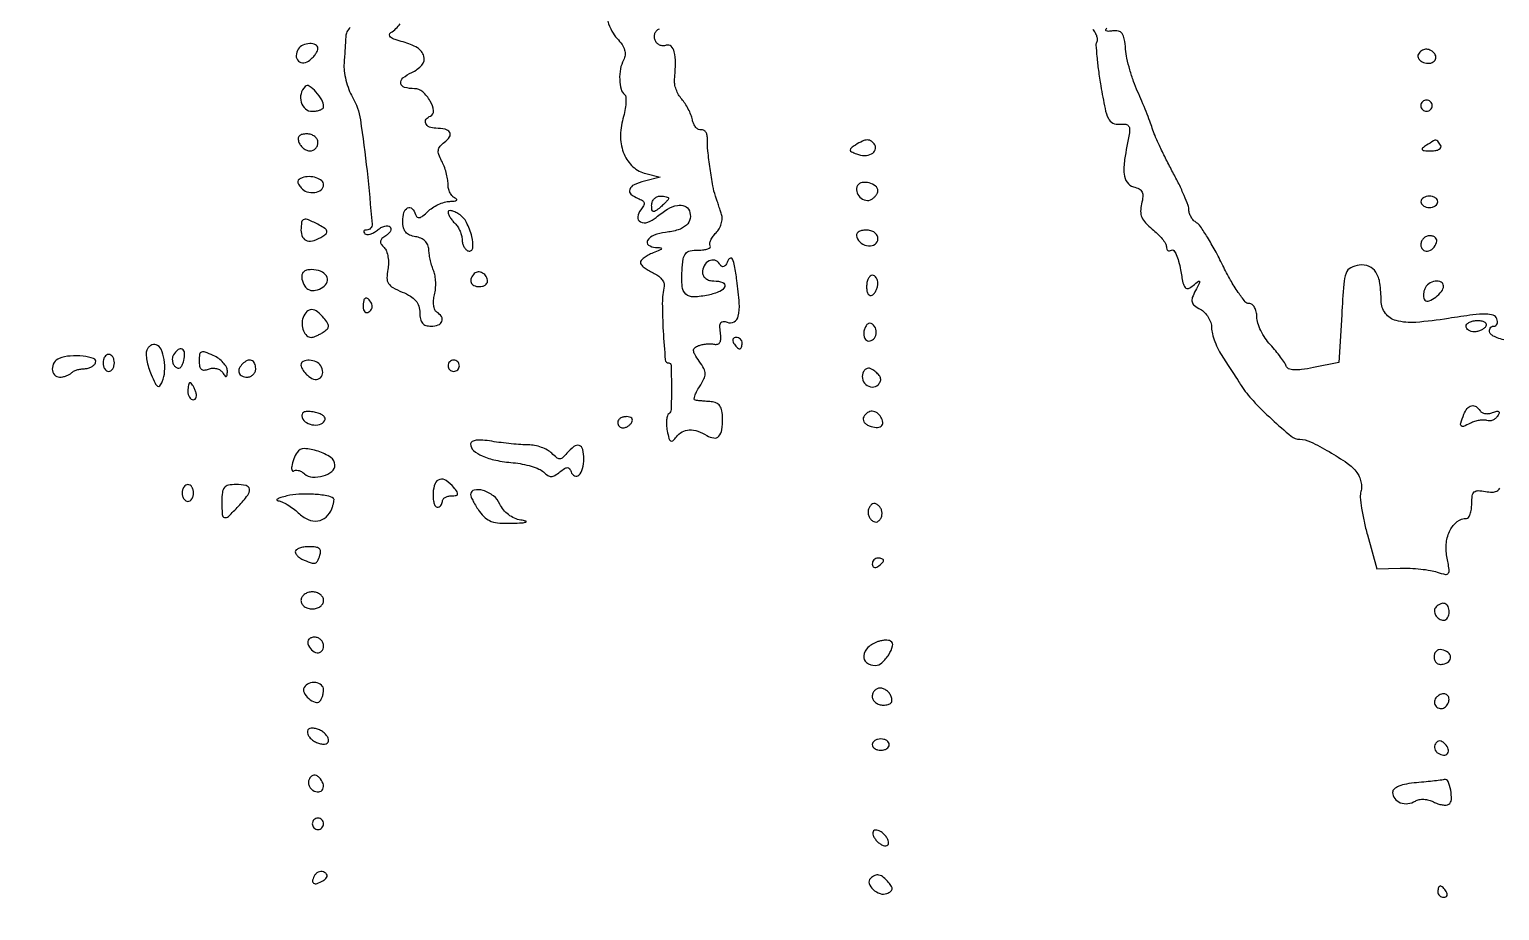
# Model space of a CAD drawing. Extents: x 0 to 4160, y 0 to 3120.
# Drawn here: x 3334 to 3593.9, y 1671.6 to 1827.5 of the extents above; entities that cross this region are included whole.
import ezdxf

# ---------------------------------------------------------------- set-up
doc = ezdxf.new("R2010")
doc.units = 0

msp = doc.modelspace()

# ---------------------------------------------------------------- linework, layer by layer
for points in [[(4159.499279, 606.274193, 0.000001), (4159.667734, 974.478125, 0.000057), (4159.806661, 1380.08378, 0.000034), (4159.883999, 1862.25), (4160, 3120), (3296.563358, 3120), (2433.126717, 3120)], [(757.647081, 3119.740147, 0.000002), (520.492565, 3119.487217, 0.4139)], [(1964.75, 0.149832, 0.000016), (2717.930904, 0.232101, 0.000028), (3351.473438, 0.357111)], [(3390.68981, 1827.847689, 0.057061), (3390.126878, 1827.030632, 0.111321), (3389.918758, 1826.271439, -0.003269), (3389.872353, 1825.386107, -0.001208), (3389.795787, 1824.13911, -0.001197), (3389.705667, 1822.77841, -0.001442), (3389.614217, 1821.5, 0.050835), (3389.651498, 1820.134024, 0.028502), (3389.958737, 1818.5, 0.028163), (3390.462093, 1816.867908, 0.040654), (3391.100621, 1815.5, -0.091375), (3392.49648, 1811.49998, -0.01179), (3393.676256, 1802.47099, -0.006163), (3394.565817, 1793.038004, -0.43835), (3393.609332, 1792, 0.07445), (3393.295374, 1791.952991, 0.212226), (3393.132309, 1791.811265, 0.226394), (3393.134023, 1791.603114, 0.083162), (3393.309167, 1791.357499, 0.195652), (3393.668806, 1791.205881, 0.074593), (3394.217756, 1791.281202, 0.059173), (3394.860093, 1791.555415, 0.042786), (3395.5, 1792, -0.0465), (3396.143921, 1792.440333, -0.062749), (3396.798216, 1792.702826, -0.078582), (3397.36364, 1792.759186, -0.184012), (3397.745206, 1792.588128, -0.187593), (3397.893533, 1792.251035, -0.123076), (3397.80771, 1791.830415, -0.088193), (3397.487969, 1791.384549, -0.054846), (3396.979399, 1790.987268, 0.047331), (3396.313475, 1790.482955, 0.176088), (3396.074658, 1790.023599, 0.18073), (3396.18947, 1789.526002, 0.050301), (3396.704193, 1788.895807, -0.107174), (3397.121245, 1788.247809, -0.04823), (3397.384555, 1787.2657, -0.04472), (3397.471036, 1786.132702, -0.046082), (3397.352804, 1785.014021, 0.046536), (3397.197126, 1783.52813, 0.146652), (3397.470942, 1782.575342, 0.123573), (3398.259675, 1781.834903, 0.028815), (3399.906971, 1781.038534, -0.037784), (3401.347682, 1780.309906, -0.081525), (3402.29027, 1779.505524, -0.098675), (3402.817889, 1778.550968, -0.07721), (3403, 1777.37868, 0.049918), (3403.110766, 1776.27198, 0.125559), (3403.460201, 1775.547335, 0.144338), (3404.077293, 1775.138638, 0.074707), (3405, 1775, 0.086423), (3406.264798, 1775.220261, 0.214981), (3406.925157, 1775.858482, 0.248172), (3406.834558, 1776.69734, 0.106177), (3405.99633, 1777.502268, -0.163786), (3405.654818, 1777.913925, -0.060135), (3405.467121, 1778.656073, -0.051491), (3405.444271, 1779.580923, -0.041953), (3405.604176, 1780.559049, 0.03945), (3405.783137, 1781.620402, 0.030409), (3405.8153, 1782.794532, 0.031187), (3405.708936, 1783.901799, 0.06184), (3405.46417, 1784.747764, -0.028593), (3405.16834, 1785.563267, -0.016517), (3404.902174, 1786.572781, -0.016471), (3404.70135, 1787.606847, -0.026448), (3404.606323, 1788.5, 0.085709), (3404.409455, 1789.363683, 0.099868), (3403.938899, 1790.060148, 0.093445), (3403.206508, 1790.551782, 0.066035), (3402.25, 1790.819551, -0.063704), (3401.205346, 1791.106774, -0.122993), (3400.514308, 1791.621614, -0.117225), (3400.126366, 1792.419929, -0.054795), (3400, 1793.569551, -0.067043), (3400.208392, 1795.116725, -0.206931), (3400.85427, 1795.922201, -0.335399), (3401.620546, 1795.798229, -0.110808), (3402.247024, 1794.758929, 0.133932), (3402.54669, 1794.309455, 0.240613), (3402.966494, 1794.204834, 0.114752), (3403.556719, 1794.494701, 0.0251), (3404.401786, 1795.258929, -0.051216), (3405.228086, 1795.931312, -0.036517), (3406.271373, 1796.511751, -0.037047), (3407.360391, 1796.922469, -0.062674), (3408.321429, 1797.078947, 0.021517), (3409.091245, 1797.140084, 0.110097), (3409.492857, 1797.282867, 0.455584), (3409.521394, 1797.465592, 0.12241), (3409.25, 1797.662281, -0.117054), (3408.771598, 1798.001349, -0.063938), (3408.367188, 1798.600836, -0.058295), (3408.093053, 1799.353442, -0.058279), (3408, 1800.149075, 0.04403), (3407.919646, 1801.059802, 0.023239), (3407.669058, 1802.167522, 0.022939), (3407.304913, 1803.285743, 0.032689), (3406.873388, 1804.236576, -0.036465), (3406.372554, 1805.362622, -0.12365), (3406.29325, 1806.156619, -0.143496), (3406.600878, 1806.824656, -0.055765), (3407.357845, 1807.519712, 0.084611), (3408.271577, 1808.460886, 0.296483), (3408.291983, 1809.26627, 0.207117), (3407.484611, 1809.83202, 0.050733), (3405.833333, 1810, -0.098396), (3404.702327, 1810.22475, -0.193186), (3404.056669, 1810.855846, -0.265967), (3404.134491, 1811.595959, -0.146902), (3404.87838, 1812.166667, 0.347465), (3405.437422, 1813.100841, 0.098696), (3404.856341, 1814.817906, 0.079301), (3403.535096, 1816.447292, 0.184859), (3402.091241, 1817, -0.063203), (3400.312535, 1817.225742, -0.295519), (3399.646508, 1817.949857, -0.276094), (3400.01609, 1818.903259, -0.058741), (3401.602562, 1819.864776, 0.106038), (3403.387793, 1821.190669, 0.254927), (3403.738145, 1822.746618, 0.193878), (3402.589748, 1824.224025, 0.06848), (3400.063338, 1825.263393, -0.019348), (3398.623483, 1825.696581, -0.080182), (3397.825221, 1826.123344, -0.254234), (3397.641324, 1826.533049, -0.239742), (3397.880514, 1826.926154, 0.104225), (3399.529681, 1828.497612, 0.067361)], [(3436.229106, 1828.927483, 0.038051), (3436.977932, 1827.175947, 0.06759), (3437.88185, 1825.896444, -0.035844), (3438.762809, 1824.803392, -0.078781), (3439.228003, 1823.839065, -0.101623), (3439.308533, 1822.943533, -0.094916), (3439.034622, 1822.064692, 0.077941), (3438.488189, 1820.499213, 0.052952), (3438.347526, 1818.613522, 0.054953), (3438.589937, 1816.907468, 0.170796), (3439.226189, 1815.955699, -0.224067), (3439.450499, 1815.531843, -0.029044), (3439.437685, 1814.479797, -0.029303), (3439.266519, 1813.15865, -0.020496), (3438.926421, 1811.695688, 0.071735), (3438.506223, 1808.383151, 0.095282), (3439.12908, 1805.417838, 0.109904), (3440.701772, 1803.195974, 0.125344), (3443, 1801.980382), (3445.5, 1801.376185), (3442.75, 1800.66904, 0.04362), (3440.880822, 1800.01021, 0.200199), (3440.113855, 1799.186208, 0.317176), (3440.33758, 1798.344829, 0.082743), (3441.612624, 1797.595156, -0.048555), (3442.362797, 1797.220264, -0.20017), (3442.649619, 1796.8144, -0.188037), (3442.572094, 1796.307098, -0.042362), (3442.064066, 1795.577195, 0.144916), (3441.528052, 1794.326513, 0.319799), (3442.002637, 1793.461848, 0.199016), (3443.314044, 1793.38717, 0.093421), (3444.813013, 1794.250039, -0.040375), (3446.797015, 1795.690263, -0.087909), (3448.543648, 1796.371411, -0.146944), (3449.85783, 1796.24575, -0.207206), (3450.670637, 1795.415924, -0.137789), (3450.800364, 1794.018292, -0.164924), (3450.160233, 1792.869053, -0.111795), (3448.693792, 1792.042958, -0.046068), (3446.445404, 1791.591197, 0.06533), (3444.461377, 1791.112625, 0.154533), (3443.28632, 1790.17438, 0.405368), (3443.435324, 1789.355083, 0.147578), (3444.666667, 1788.936614, -0.014559), (3445.617534, 1788.875984, -0.5094), (3445.715132, 1788.711576, -0.191772), (3445.487019, 1788.483508, -0.006042), (3444.25, 1787.968838, 0.028418), (3443.388515, 1787.564311, 0.037786), (3442.660937, 1787.096553, 0.041695), (3442.14546, 1786.635018, 0.191597), (3442, 1786.269353, 0.185906), (3442.14357, 1785.896562, 0.038956), (3442.660937, 1785.407096, 0.035932), (3443.38852, 1784.900751, 0.027296), (3444.25, 1784.450529, -0.050868), (3445.089264, 1783.960316, -0.061531), (3445.754217, 1783.33686, -0.072823), (3446.155455, 1782.681391, -0.155683), (3446.211163, 1782.09689, 0.05417), (3445.888592, 1779.054447, 0.014144), (3446.040552, 1774.136826, 0.006281), (3446.405246, 1769.06199, 0.389732), (3447.016729, 1768.5, -0.406973), (3447.437608, 1768.089424, -0.005568), (3447.4913, 1764.155191, -0.006337), (3447.451548, 1760.244288, -0.253847), (3447.039262, 1759.524265, 0.188045), (3446.773991, 1759.172021, 0.045082), (3446.637849, 1758.438947, 0.040133), (3446.625491, 1757.509571, 0.030499), (3446.755491, 1756.498736, 0.014635), (3447.060935, 1755.120869, 0.188174), (3447.361695, 1754.699064, 0.350161), (3447.745387, 1754.735337, 0.038822), (3448.371381, 1755.441488, -0.109983), (3449.383891, 1756.301286, -0.111406), (3450.66081, 1756.645123, -0.093409), (3452.144801, 1756.428207, -0.056805), (3453.75, 1755.662863, 0.108502), (3454.971061, 1755.227851, 0.242037), (3455.872202, 1755.55563, 0.150745), (3456.415737, 1756.687298, 0.041361), (3456.547394, 1758.683799, 0.038335), (3456.42072, 1760.035246, 0.109193), (3456.0655, 1760.905307, 0.141192), (3455.441657, 1761.415096, 0.08341), (3454.5, 1761.643701, -0.002254), (3453.677604, 1761.706518, -0.002292), (3452.860416, 1761.776415, -0.002226), (3452.150481, 1761.843606, -0.009459), (3451.726947, 1761.893701, -0.375006), (3451.542975, 1762.104904, -0.073916), (3451.623703, 1762.644458, -0.046687), (3451.93786, 1763.410062, -0.024341), (3452.461043, 1764.3002, 0.028375), (3453.250329, 1765.668213, 0.119365), (3453.464002, 1766.585074, 0.121393), (3453.232755, 1767.489776, 0.029799), (3452.422078, 1768.807786, -0.01704), (3451.619002, 1770.041776, -0.124237), (3451.41491, 1770.711863, -0.239634), (3451.622138, 1771.173478, -0.078167), (3452.288779, 1771.557321, -0.042487), (3452.931749, 1771.743243, -0.027649), (3453.697596, 1771.852166, -0.027782), (3454.462426, 1771.875457, -0.046514), (3455.100797, 1771.799734, 0.129779), (3455.693246, 1771.827651, 0.201495), (3456.078145, 1772.15374, 0.118387), (3456.2386, 1772.825141, 0.034718), (3456.163386, 1773.890226, -0.027526), (3456.065677, 1775.038726, -0.151599), (3456.230067, 1775.630235, -0.263485), (3456.636118, 1775.843469, -0.083872), (3457.330627, 1775.703368, 0.217297), (3458.56536, 1775.779442, 0.215713), (3459.32249, 1776.762266, 0.076617), (3459.502644, 1779.05084, 0.015695), (3459.073203, 1783.096019, 0.008328), (3458.673733, 1785.672722, 0.059779), (3458.314572, 1786.876832, 0.392059), (3457.933906, 1787.044195, 0.209245), (3457.524513, 1786.666154, -0.031271), (3457.108508, 1785.857582, -0.16445), (3456.734134, 1785.537668, -0.274511), (3456.3639, 1785.595399, -0.081861), (3455.97264, 1786.04427, 0.189803), (3455.153113, 1786.657095, 0.192725), (3454.142281, 1786.541515, 0.150241), (3453.306102, 1785.69273, 0.120495), (3453, 1784.440983, 0.137622), (3453.154167, 1783.891481, 0.100183), (3453.5875, 1783.423289, 0.086062), (3454.235643, 1783.108083, 0.070352), (3455, 1783, -0.081058), (3456.584786, 1782.741382, -0.428718), (3456.917891, 1782.028724, -0.202812), (3456.061709, 1781.151025, -0.045383), (3454.024399, 1780.505359, -0.043097), (3451.445761, 1780.168067, -0.199016), (3450.060691, 1780.672046, -0.188181), (3449.392061, 1782.032127, -0.038093), (3449.368067, 1784.773015, -0.020204), (3449.596602, 1786.88483, -0.128678), (3450.01702, 1787.867816, -0.182869), (3450.788956, 1788.339985, -0.050059), (3452.235101, 1788.466381, 0.028625), (3453.204618, 1788.509438, 0.060241), (3453.938621, 1788.675079, 0.115606), (3454.32954, 1788.927014, 0.343001), (3454.361528, 1789.224052, -0.183388), (3454.281977, 1789.63585, -0.062055), (3454.463014, 1790.229773, -0.051813), (3454.847504, 1790.896107, -0.039648), (3455.393753, 1791.53661, 0.067352), (3455.934355, 1792.246415, 0.05664), (3456.305574, 1793.116567, 0.058858), (3456.460884, 1794.00798, 0.091768), (3456.361576, 1794.778939, 0.001592), (3456.111887, 1795.547007, 0.001028), (3455.818038, 1796.435063, 0.001033), (3455.52718, 1797.302085, 0.00195), (3455.28841, 1798, -0.039142), (3454.81616, 1799.809475, -0.009379), (3454.326365, 1802.877869, -0.009949), (3453.948923, 1806.017726, -0.027932), (3453.851822, 1808.22875, 0.064711), (3453.775931, 1808.872877, 0.097533), (3453.535411, 1809.382485, 0.126009), (3453.172689, 1809.67862, 0.159907), (3452.745641, 1809.72875, -0.172508), (3452.284093, 1809.794441, -0.093333), (3451.828586, 1810.154695, -0.073865), (3451.447479, 1810.751837, -0.054335), (3451.206153, 1811.5, 0.043149), (3450.941874, 1812.386575, 0.024895), (3450.481703, 1813.401374, 0.024733), (3449.914145, 1814.381319, 0.037637), (3449.319377, 1815.16425, -0.053022), (3448.769355, 1815.936396, -0.040521), (3448.334819, 1816.878879, -0.041555), (3448.07091, 1817.840122, -0.072473), (3448.037769, 1818.66425, 0.020912), (3448.220121, 1821.569533, 0.064728), (3448.007883, 1823.519593, 0.145762), (3447.4356, 1824.50269, 0.287703), (3446.582759, 1824.670131, -0.103175), (3445.998684, 1824.575403, -0.098826), (3445.415599, 1824.719236, -0.096918), (3444.923604, 1825.079537, -0.09505), (3444.599618, 1825.600996, -0.089204), (3444.484815, 1826.202893, -0.095079), (3444.591582, 1826.792795, -0.099878), (3444.901704, 1827.279048, -0.109828), (3445.36693, 1827.58731, 0.180813)], [(3521.975076, 1827.530032, -0.043455), (3522.398073, 1826.919457, -0.051604), (3522.681316, 1826.278141, -0.059592), (3522.794463, 1825.701435, -0.154441), (3522.698257, 1825.293805, 0.151255), (3522.556122, 1824.707907, 0.00726), (3522.712326, 1822.67693, 0.01132), (3522.991198, 1820.239568, 0.007865), (3523.41166, 1817.5, 0.007716), (3524.15761, 1813.479499, 0.063205), (3524.752411, 1811.714964, 0.167149), (3525.535783, 1810.927199, 0.141304), (3526.698091, 1810.720244, -0.046575), (3527.661192, 1810.731279, -0.157123), (3528.235532, 1810.492959, -0.192284), (3528.494979, 1810.001638, -0.074881), (3528.460912, 1809.220244, 0.010072), (3527.629283, 1804.458665, 0.057597), (3527.532742, 1801.899096, 0.135251), (3528.05478, 1800.452084, 0.176786), (3529.202248, 1799.657362, -0.060672), (3530.186429, 1799.267716, -0.15965), (3530.700629, 1798.722356, -0.134173), (3530.842171, 1797.910537, -0.03796), (3530.623083, 1796.634379, 0.058611), (3530.453422, 1795.324593, 0.102941), (3530.662551, 1794.25696, 0.089915), (3531.308564, 1793.266488, 0.036765), (3532.499302, 1792.179209, -0.02647), (3533.456519, 1791.340606, -0.031176), (3534.26542, 1790.447733, -0.03267), (3534.839431, 1789.623726, -0.136623), (3535, 1789.047063, 0.084817), (3535.068781, 1788.644515, 0.163618), (3535.267719, 1788.389673, 0.180649), (3535.564159, 1788.321459, 0.10597), (3535.911384, 1788.445232, -0.378462), (3536.309515, 1788.376878, -0.062035), (3536.75593, 1787.65404, -0.042599), (3537.179163, 1786.473343, -0.022923), (3537.506616, 1784.96084, 0.010668), (3537.944417, 1782.668411, 0.119423), (3538.343543, 1781.83741, 0.326973), (3538.893968, 1781.694936, 0.077864), (3539.758952, 1782.206591, -0.007263), (3540.694113, 1782.955193, -0.491206), (3540.865628, 1782.910913, -0.223419), (3540.856249, 1782.640348, -0.003818), (3540.151007, 1781.291987, 0.032525), (3539.592284, 1780.055879, 0.153375), (3539.549921, 1779.287988, 0.16808), (3539.954272, 1778.673923, 0.041032), (3540.987287, 1778.006804, -0.07572), (3541.757401, 1777.430365, -0.05694), (3542.409864, 1776.595449, -0.057316), (3542.85305, 1775.641911, -0.07989), (3543.003738, 1774.714816, 0.06438), (3543.142545, 1773.655323, 0.026245), (3543.588544, 1772.269352, 0.025439), (3544.230437, 1770.811172, 0.029573), (3544.989319, 1769.5, -0.000881), (3545.840678, 1768.206311, -0.000689), (3546.760418, 1766.799114, -0.000696), (3547.612904, 1765.486891, -0.001705), (3548.235581, 1764.51826, 0.046448), (3550.323263, 1761.832458, 0.018508), (3553.641922, 1758.548078, 0.01251), (3557.074605, 1755.548443, 0.175045), (3558.59318, 1755, -0.113107), (3560.482219, 1754.567136, -0.018892), (3563.789938, 1752.810088, -0.020664), (3566.980972, 1750.776454, -0.078929), (3568.675327, 1749.145786, -0.061612), (3569.112789, 1748.388692, -0.047276), (3569.401189, 1747.477075, -0.048371), (3569.507727, 1746.556749, -0.077839), (3569.400285, 1745.77617, 0.094809), (3569.295219, 1744.760675, 0.015823), (3569.526328, 1742.804536, 0.016851), (3569.953924, 1740.493364, 0.014228), (3570.557402, 1738.080668), (3572.232968, 1732.108997), (3576.366484, 1732.214001, -0.018214), (3578.124275, 1732.194617, -0.015156), (3579.987854, 1732.049413, -0.015425), (3581.687213, 1731.811815, -0.039528), (3582.890041, 1731.506249, 0.026316), (3584.343805, 1731.095803, 0.318213), (3584.851068, 1731.306461, 0.179263), (3584.993932, 1731.989234, 0.009239), (3584.61317, 1734.248447, -0.073882), (3584.519175, 1736.724029, -0.091209), (3585.181617, 1738.932154, -0.111314), (3586.446421, 1740.448841, -0.164971), (3588.071429, 1741, 0.245309), (3588.427777, 1741.186026, 0.066986), (3588.727232, 1741.76862, 0.051592), (3588.93233, 1742.614324, 0.033721), (3589, 1743.616577, -0.032243), (3589.090753, 1745.022461, -0.18079), (3589.437285, 1745.677431, -0.193538), (3590.11254, 1745.919406, -0.037674), (3591.423458, 1745.769881, 0.044953), (3592.60291, 1745.652687, 0.119985), (3593.420359, 1745.843772, 0.140733), (3593.980224, 1746.363347, 0.071948)], [(3594.700383, 1772.592902, -0.038595), (3593.500076, 1772.947943, -0.042732), (3592.590145, 1773.387666, -0.180285), (3592.21613, 1773.851609, -0.08605), (3592.149829, 1774.290079, -0.127176), (3592.25479, 1774.66266, -0.142442), (3592.514771, 1774.909871, -0.11988), (3592.885282, 1775, 0.144573), (3593.244407, 1775.106056, 0.152637), (3593.479161, 1775.388443, 0.119058), (3593.54547, 1775.816706, 0.070873), (3593.429794, 1776.322359, 0.224994), (3592.785111, 1776.937276, 0.078706), (3591.487906, 1777.149368, 0.034843), (3589.207854, 1777.001687, 0.005866), (3584.879475, 1776.364909, -0.020054), (3579.096954, 1775.68116, -0.083844), (3575.618814, 1775.993995, -0.17039), (3573.728248, 1777.272294, -0.159309), (3572.986345, 1779.490547, 0.033261), (3572.758812, 1782.589455, 0.102808), (3572.053172, 1784.554935, 0.161817), (3570.843116, 1785.574902, 0.124381), (3569.119297, 1785.80381, 0.09265), (3567.594663, 1785.331775, 0.188245), (3566.785963, 1784.397814, 0.065898), (3566.373462, 1782.461551, 0.004837), (3566, 1777.027786), (3565.5, 1768.555572), (3561.033864, 1767.676194, -0.014766), (3558.925159, 1767.325321, -0.048395), (3557.515037, 1767.270809, -0.085851), (3556.623573, 1767.478936, -0.21534), (3556.180543, 1767.958371, 0.065676), (3555.884841, 1768.565994, 0.013707), (3555.203069, 1769.538375, 0.014163), (3554.342588, 1770.630708, 0.012966), (3553.396679, 1771.705986, -0.039863), (3552.479446, 1772.869164, -0.034098), (3551.704024, 1774.223871, -0.035533), (3551.169588, 1775.559354, -0.077562), (3551, 1776.646023, 0.054292), (3550.900611, 1777.558638, 0.077104), (3550.605274, 1778.318148, 0.098119), (3550.16373, 1778.821202, 0.165181), (3549.637277, 1779, -0.226537), (3548.939611, 1779.333193, -0.018878), (3547.70642, 1780.982812, -0.022242), (3546.339865, 1783.163916, -0.015225), (3544.977758, 1785.75, 0.010489), (3543.617265, 1788.393438, 0.013633), (3542.255629, 1790.752096, 0.011289), (3541.031527, 1792.647659, 0.109668), (3540.340481, 1793.29969, -0.069449), (3539.827708, 1793.711448, -0.053503), (3539.393766, 1794.283879, -0.054468), (3539.098965, 1794.921768, -0.081199), (3539, 1795.527151, 0.089619), (3538.848529, 1796.365449, 0.011255), (3538.161555, 1798.085261, 0.01294), (3537.238662, 1800.106011, 0.010407), (3536.14572, 1802.230657, -0.00747), (3534.99607, 1804.433638, -0.007268), (3533.901884, 1806.690081, -0.007198), (3532.997883, 1808.700466, -0.026702), (3532.515268, 1810.003196, 0.014365), (3532.092818, 1811.236037, 0.00537), (3531.432106, 1812.941564, 0.005315), (3530.672039, 1814.785573, 0.006417), (3529.917853, 1816.5, -0.022283), (3529.198469, 1818.287067, -0.015681), (3528.543973, 1820.353125, -0.015863), (3528.041648, 1822.373398, -0.031749), (3527.798305, 1824, 0.021869), (3527.561594, 1825.828277, 0.112758), (3527.169446, 1826.763463, 0.189928), (3526.523626, 1827.180874, 0.086019), (3525.5, 1827.208302, -0.027199), (3524.777779, 1827.142803, -0.125581), (3524.370947, 1827.231131, -0.390052), (3524.294357, 1827.432562, -0.130911), (3524.5, 1827.708302, 0.20237)]]:
    msp.add_lwpolyline(points, format="xyb")
for points in [[(3381.5, 1824, 0.133358), (3381.153362, 1822.831675, 0.215554), (3381.551537, 1821.893409, 0.223994), (3382.50158, 1821.59522, 0.139938), (3383.589028, 1822.073886, 0.033484), (3384.128976, 1822.58674, 0.035275), (3384.585527, 1823.158689, 0.037707), (3384.9039, 1823.70486, 0.113581), (3385, 1824.122445, 0.291763), (3384.592757, 1824.760936, 0.118104), (3383.535583, 1824.975399, 0.094142), (3382.304109, 1824.696523, 0.152872)], [(3579.564761, 1823.104785, 0.157124), (3579.469774, 1822.719764, 0.122649), (3579.603542, 1822.307713, 0.09637), (3579.955788, 1821.929702, 0.065622), (3580.473719, 1821.648459, 0.114361), (3581.527336, 1821.501405, 0.167129), (3582.375239, 1821.880315, 0.22676), (3582.655717, 1822.596295, 0.180107), (3582.306147, 1823.36052, 0.09362), (3581.599325, 1823.842738, 0.126932), (3580.839525, 1823.964961, 0.130395), (3580.130319, 1823.704194, 0.101736)], [(3382.722552, 1817.389218, 0.137896), (3382.005177, 1816.110733, 0.130862), (3382.039483, 1814.61767, 0.145335), (3382.792381, 1813.447861, 0.17946), (3384, 1813, 0.038566), (3384.765865, 1813.059161, 0.057597), (3385.4125, 1813.237606, 0.075708), (3385.853405, 1813.499179, 0.224726), (3386, 1813.80887, 0.132797), (3385.669182, 1815.032484, 0.053341), (3384.633096, 1816.439627, 0.057763), (3383.458095, 1817.458065, 0.360542)], [(3580, 1814, 0.099038), (3580.076342, 1813.618362, 0.097945), (3580.29375, 1813.29375, 0.097945), (3580.618362, 1813.076342, 0.099038), (3581, 1813, 0.099038), (3581.381638, 1813.076342, 0.097945), (3581.70625, 1813.29375, 0.097945), (3581.923658, 1813.618362, 0.099038), (3582, 1814, 0.099038), (3581.923658, 1814.381638, 0.097945), (3581.70625, 1814.70625, 0.097945), (3581.381638, 1814.923658, 0.099038), (3581, 1815, 0.099038), (3580.618362, 1814.923658, 0.097945), (3580.29375, 1814.70625, 0.097945), (3580.076342, 1814.381638, 0.099038)], [(3381.638374, 1807.5, 0.074185), (3381.962529, 1806.926569, 0.064359), (3382.454091, 1806.440625, 0.06686), (3383.031441, 1806.111903, 0.096313), (3383.606989, 1806, 0.106859), (3384.13847, 1806.114899, 0.099462), (3384.590803, 1806.440625, 0.095925), (3384.894051, 1806.92737, 0.091732), (3385, 1807.5, 0.130258), (3384.848362, 1808.072192, 0.100732), (3384.421897, 1808.559511, 0.088591), (3383.783784, 1808.887182, 0.074555), (3383.031385, 1809, 0.051069), (3382.183769, 1808.9132, 0.155809), (3381.68592, 1808.632608, 0.195231), (3381.507681, 1808.163102, 0.086117)], [(3480.028025, 1807.038482, 0.023843), (3479.252533, 1806.494641, 0.265833), (3479.113713, 1806.158726, 0.252439), (3479.33067, 1805.856306, 0.021887), (3480.230138, 1805.465182, 0.08874), (3481.634208, 1805.196038, 0.118962), (3482.893341, 1805.483477, 0.187731), (3483.539144, 1806.193019, 0.234364), (3483.457295, 1807.069098, 0.095686), (3482.865209, 1807.711883, 0.162551), (3482.176617, 1807.935009, 0.108715), (3481.286227, 1807.730746, 0.030466)], [(3581, 1807, 0.025105), (3580.283036, 1806.483883, 0.418214), (3580.255355, 1806.219823, 0.210879), (3580.59016, 1806.050865, 0.011265), (3581.809017, 1806.015313, 0.040942), (3582.660528, 1806.079473, 0.092833), (3583.266583, 1806.295345, 0.175006), (3583.538683, 1806.620381, 0.229941), (3583.5, 1807, 0.023248), (3582.993465, 1807.740301, 0.235263), (3582.669081, 1807.901875, 0.137706), (3582.248743, 1807.78387, 0.006588)], [(3382.208262, 1801.255446, 0.071592), (3381.65423, 1800.968335, 0.216128), (3381.446441, 1800.608793, 0.161534), (3381.553275, 1800.135439, 0.037629), (3382.031375, 1799.462195, 0.146974), (3383.05954, 1798.779406, 0.107675), (3384.432739, 1798.66955, 0.127483), (3385.565607, 1799.13296, 0.236493), (3386, 1800, 0.226276), (3385.662388, 1800.707821, 0.090481), (3384.696008, 1801.23602, 0.076245), (3383.422846, 1801.451349, 0.087856)], [(3480.419157, 1799.869194, 0.197735), (3480.249738, 1798.839939, 0.144105), (3480.825712, 1797.818716, 0.142112), (3481.870277, 1797.263308, 0.192303), (3482.912868, 1797.446149, 0.050307), (3483.328731, 1797.764991, 0.047755), (3483.680655, 1798.165654, 0.05139), (3483.921543, 1798.583848, 0.105365), (3484, 1798.952028, 0.229991), (3483.594009, 1799.787965, 0.10433), (3482.475747, 1800.340125, 0.102493), (3481.214383, 1800.398782, 0.218223)], [(3447, 1797.622445, -0.172217), (3446.925448, 1797.412416, -0.016008), (3446.559375, 1796.99011, -0.019119), (3446.074554, 1796.504355, -0.013852), (3445.5, 1796, -0.020633), (3444.689039, 1795.381629, -0.217533), (3444.28931, 1795.308142, -0.304492), (3444.057736, 1795.565314, -0.035496), (3444, 1796.377555, -0.091307), (3444.114059, 1796.996941, -0.095788), (3444.440625, 1797.523407, -0.099536), (3444.927707, 1797.875699, -0.107348), (3445.5, 1798, -0.023761), (3446.07485, 1797.972666, -0.037907), (3446.559375, 1797.889093, -0.044235), (3446.90557, 1797.768578, -0.294983)], [(3580, 1797, 0.148195), (3580.115568, 1796.618646, 0.098894), (3580.440625, 1796.29375, 0.082425), (3580.926543, 1796.074694, 0.064853), (3581.5, 1796, 0.064853), (3582.073457, 1796.074694, 0.082425), (3582.559375, 1796.29375, 0.098894), (3582.884432, 1796.618646, 0.148195), (3583, 1797, 0.148195), (3582.884432, 1797.381354, 0.098894), (3582.559375, 1797.70625, 0.082425), (3582.073457, 1797.925306, 0.064853), (3581.5, 1798, 0.064853), (3580.926543, 1797.925306, 0.082425), (3580.440625, 1797.70625, 0.098894), (3580.115568, 1797.381354, 0.148195)], [(3382, 1792, 0.116241), (3382.291466, 1790.763229, 0.211539), (3383.076724, 1790.113837, 0.152958), (3384.312183, 1790.150314, 0.057933), (3385.8851, 1790.907826, 0.061692), (3386.489326, 1791.404266, 0.279935), (3386.581997, 1791.830904, 0.165834), (3386.234622, 1792.27786, 0.022513), (3385.200841, 1792.892513, 0.015411), (3383.339282, 1793.816162, 0.177244), (3382.538121, 1793.879517, 0.292965), (3382.111617, 1793.401864, 0.039748)], [(3408, 1795.208474, 0.104028), (3408.082995, 1794.813887, 0.032381), (3408.363778, 1794.273711, 0.030799), (3408.76445, 1793.69513, 0.029544), (3409.238394, 1793.161606, -0.055184), (3409.713398, 1792.56834, -0.038355), (3410.116419, 1791.809494, -0.038717), (3410.393788, 1791.010539, -0.062484), (3410.488394, 1790.297694, 0.061689), (3410.573428, 1789.649101, 0.062267), (3410.814063, 1789.043038, 0.068429), (3411.166509, 1788.568655, 0.11833), (3411.580758, 1788.309168, 0.482053), (3412.373264, 1788.821996, 0.087386), (3412.218346, 1790.850115, 0.05688), (3411.260846, 1793.361857, 0.134479), (3409.913915, 1794.821688, 0.029003), (3409.179181, 1795.223321, 0.06079), (3408.562213, 1795.428351, 0.115976), (3408.158856, 1795.415635, 0.339277)], [(3480.249533, 1790.75, 0.158083), (3481.039168, 1789.678258, 0.13487), (3482.361025, 1789.189563, 0.175333), (3483.515014, 1789.49796, 0.245384), (3484, 1790.426676, 0.12024), (3483.84677, 1791.054646, 0.111791), (3483.41896, 1791.561201, 0.09567), (3482.751548, 1791.888599, 0.066422), (3481.916667, 1792, 0.053387), (3481.110991, 1791.91373, 0.107922), (3480.533315, 1791.649944, 0.156475), (3480.245859, 1791.244726, 0.158297)], [(3580, 1789.416667, 0.190724), (3580.346973, 1788.540134, 0.244413), (3581.153639, 1788.257027, 0.165501), (3582.122932, 1788.749304, 0.113253), (3582.770833, 1789.8125, 0.134046), (3582.795817, 1790.264262, 0.144529), (3582.585286, 1790.651172, 0.119977), (3582.158616, 1790.910766, 0.077096), (3581.583333, 1791, 0.099038), (3580.979073, 1790.879125, 0.097945), (3580.465104, 1790.534896, 0.097945), (3580.120875, 1790.020927, 0.099038)], [(3382.176676, 1783.332866, 0.090929), (3382.657857, 1782.102943, 0.163488), (3383.483001, 1781.418576, 0.154957), (3384.588963, 1781.351216, 0.079538), (3385.878115, 1781.904453, 0.166156), (3386.629993, 1782.839248, 0.235216), (3386.510634, 1783.882025, 0.161072), (3385.476299, 1784.710604, 0.089234), (3383.867659, 1785, 0.059009), (3383.003936, 1784.897709, 0.136471), (3382.437759, 1784.583217, 0.158752), (3382.166219, 1784.058598, 0.08881)], [(3412.63948, 1784.306147, 0.094876), (3412.086489, 1783.491235, 0.1934), (3412.067517, 1782.730754, 0.202875), (3412.575357, 1782.193711, 0.103624), (3413.5, 1782, 0.06085), (3414.073598, 1782.070066, 0.079459), (3414.559375, 1782.276414, 0.097386), (3414.8846, 1782.582093, 0.156819), (3415, 1782.940983, 0.139398), (3414.764316, 1783.769921, 0.123736), (3414.119339, 1784.396031, 0.139481), (3413.316568, 1784.598585, 0.191124)], [(3482, 1781.940983, 0.047867), (3482.071541, 1781.195401, 0.104212), (3482.29375, 1780.66835, 0.181468), (3482.621877, 1780.441401, 0.202618), (3483, 1780.5, 0.08825), (3483.382836, 1780.842344, 0.053305), (3483.70625, 1781.359775, 0.051278), (3483.925833, 1781.961978, 0.061875), (3484, 1782.559017, 0.067639), (3483.925146, 1783.109818, 0.08433), (3483.70625, 1783.576711, 0.09965), (3483.38134, 1783.888931, 0.142666), (3483, 1784, 0.195654), (3482.618015, 1783.844577, 0.086673), (3482.29375, 1783.395164, 0.066561), (3482.073608, 1782.729059, 0.0466)], [(3580.67589, 1781.597766, 0.046917), (3580.5137, 1781.017697, 0.051165), (3580.46891, 1780.434393, 0.057431), (3580.53972, 1779.933164, 0.133362), (3580.726892, 1779.606442, 0.302411), (3581.459172, 1779.459476, 0.06662), (3582.627904, 1780.132241, 0.062149), (3583.665759, 1781.157913, 0.168355), (3584, 1782.122445, 0.284485), (3583.573677, 1782.811093, 0.155919), (3582.557083, 1782.967647, 0.112805), (3581.381595, 1782.496494, 0.150757)], [(3393, 1778.440983, 0.067432), (3393.074611, 1777.890269, 0.140899), (3393.298542, 1777.524436, 0.190788), (3393.63036, 1777.397824, 0.136093), (3394.016312, 1777.510081, 0.090427), (3394.360589, 1777.820631, 0.095498), (3394.565079, 1778.22714, 0.099685), (3394.598899, 1778.665803, 0.108373), (3394.457295, 1779.069098, 0.050477), (3393.86686, 1779.838655, 0.315493), (3393.407182, 1779.933879, 0.25701), (3393.085158, 1779.519563, 0.039415)], [(3382.380002, 1776.547887, 0.098896), (3382.182364, 1775.391369, 0.089363), (3382.431036, 1774.202231, 0.105162), (3383.025877, 1773.321377, 0.199964), (3383.809017, 1773.015313, 0.07723), (3384.167895, 1773.079251, 0.019833), (3384.71876, 1773.292991, 0.019714), (3385.33534, 1773.590233, 0.018886), (3385.935698, 1773.939097, 0.050531), (3386.627794, 1774.481966, 0.190605), (3386.852214, 1774.973918, 0.156052), (3386.699562, 1775.551664, 0.03121), (3386.063253, 1776.423785, 0.052455), (3384.902235, 1777.556952, 0.160037), (3383.881176, 1777.930899, 0.21472), (3383.032206, 1777.582584, 0.098324)], [(3481.676457, 1774.599242, 0.05915), (3481.517306, 1773.971361, 0.068155), (3481.521022, 1773.353939, 0.078956), (3481.679697, 1772.840444, 0.140905), (3481.974576, 1772.515713, 0.240722), (3482.834228, 1772.445826, 0.184695), (3483.529891, 1773.102544, 0.144201), (3483.710392, 1774.203621, 0.166888), (3483.24565, 1775.15435, 0.089096), (3482.786176, 1775.473898, 0.194905), (3482.365295, 1775.492838, 0.160337), (3481.991921, 1775.204266, 0.057172)], [(3591.5, 1775, -0.08825), (3591.157656, 1774.617164, -0.053305), (3590.640225, 1774.29375, -0.051278), (3590.038022, 1774.074167, -0.061875), (3589.440983, 1774, -0.067639), (3588.890182, 1774.074854, -0.08433), (3588.423289, 1774.29375, -0.09965), (3588.111069, 1774.61866, -0.142666), (3588, 1775, -0.195654), (3588.155423, 1775.381985, -0.086673), (3588.604836, 1775.70625, -0.066561), (3589.270941, 1775.926392, -0.0466), (3590.059017, 1776, -0.047867), (3590.804599, 1775.928459, -0.104212), (3591.33165, 1775.70625, -0.181468), (3591.558599, 1775.378123, -0.202618)], [(3458.5, 1772, 0.029505), (3458.768994, 1771.617226, 0.035638), (3459.066025, 1771.29375, 0.038439), (3459.34829, 1771.065539, 0.151918), (3459.559017, 1771, 0.210953), (3459.727648, 1771.07446, 0.081139), (3459.870461, 1771.29375, 0.061769), (3459.967655, 1771.617151, 0.042167), (3460, 1772, 0.105053), (3459.918938, 1772.381556, 0.099167), (3459.688914, 1772.70625, 0.09642), (3459.345238, 1772.923877, 0.093332), (3458.940983, 1773, 0.108972), (3458.586039, 1772.921712, 0.182303), (3458.3746, 1772.70625, 0.161196), (3458.343488, 1772.3821, 0.082592)], [(3354.736205, 1770.754945, 0.104761), (3354.623454, 1770.045669, 0.030873), (3354.74811, 1768.945639, 0.029519), (3355.045793, 1767.694502, 0.027899), (3355.493197, 1766.462681, 0.012093), (3356.204519, 1764.904938, 0.135627), (3356.6503, 1764.398876, 0.390023), (3357.042806, 1764.46412, 0.066982), (3357.45928, 1765.177274, 0.081643), (3357.892435, 1767.01172, 0.058466), (3357.791437, 1769.12092, 0.062774), (3357.256651, 1770.912821, 0.212524), (3356.373207, 1771.713936, 0.117303), (3355.904217, 1771.753523, 0.095438), (3355.427536, 1771.585102, 0.087961), (3355.016189, 1771.234816, 0.081057)], [(3359.446149, 1769.912868, 0.098213), (3359.263285, 1769.423751, 0.077535), (3359.259199, 1768.857513, 0.075473), (3359.429751, 1768.302634, 0.084332), (3359.753219, 1767.846781, 0.12464), (3360.207103, 1767.576313, 0.231639), (3360.62015, 1767.645453, 0.13539), (3360.979991, 1768.089935, 0.038927), (3361.272467, 1768.933913, 0.071055), (3361.423548, 1770.254535, 0.268909), (3361.00322, 1770.934973, 0.306291), (3360.265785, 1770.859205, 0.080272)], [(3364, 1768.871572, 0.043492), (3364.084176, 1767.905681, 0.172627), (3364.373372, 1767.395563, 0.207671), (3364.88008, 1767.236791, 0.065226), (3365.67005, 1767.426881, -0.078664), (3366.370321, 1767.575702, -0.076557), (3367.08923, 1767.503267, -0.081093), (3367.717061, 1767.226602, -0.107533), (3368.154738, 1766.78387, 0.021296), (3368.570456, 1766.186526, 0.329458), (3368.796747, 1766.12055, 0.291422), (3368.948761, 1766.320169, 0.018518), (3368.984687, 1767.089485, 0.129369), (3368.809814, 1767.781044, 0.058483), (3368.261127, 1768.546662, 0.052326), (3367.455159, 1769.264443, 0.048915), (3366.5, 1769.818046, 0.016829), (3365.040089, 1770.424769, 0.18252), (3364.413137, 1770.424237, 0.271957), (3364.084081, 1770.015496, 0.036702)], [(3339.25, 1769.298758, 0.163787), (3338.351561, 1768.570549, 0.148639), (3338.032204, 1767.416003, 0.175538), (3338.425124, 1766.411296, 0.21588), (3339.333333, 1766, 0.047954), (3339.897927, 1766.054274, 0.037616), (3340.491566, 1766.216566, 0.038759), (3341.02524, 1766.454596, 0.07222), (3341.403913, 1766.737246, -0.081712), (3341.799667, 1767.021177, -0.037), (3342.392634, 1767.261672, -0.03536), (3343.070373, 1767.427995, -0.040511), (3343.734492, 1767.487246, 0.063784), (3344.371165, 1767.573982, 0.06308), (3344.967997, 1767.818468, 0.068761), (3345.436863, 1768.17645, 0.11485), (3345.696213, 1768.596902, 0.416843), (3345.345018, 1769.295399, 0.051693), (3343.501047, 1769.691793, 0.046329), (3341.201957, 1769.728258, 0.07004)], [(3347, 1768.5, 0.064853), (3347.074694, 1767.926543, 0.082425), (3347.29375, 1767.440625, 0.098894), (3347.618646, 1767.115568, 0.148195), (3348, 1767, 0.148195), (3348.381354, 1767.115568, 0.098894), (3348.70625, 1767.440625, 0.082425), (3348.925306, 1767.926543, 0.064853), (3349, 1768.5, 0.064853), (3348.925306, 1769.073457, 0.082425), (3348.70625, 1769.559375, 0.098894), (3348.381354, 1769.884432, 0.148195), (3348, 1770, 0.148195), (3347.618646, 1769.884432, 0.098894), (3347.29375, 1769.559375, 0.082425), (3347.074694, 1769.073457, 0.064853)], [(3371.666667, 1768.333333, 0.091649), (3371.095775, 1767.503522, 0.193059), (3371.066255, 1766.735179, 0.206496), (3371.569797, 1766.19498, 0.103678), (3372.5, 1766, 0.099038), (3373.072457, 1766.114514, 0.097945), (3373.559375, 1766.440625, 0.097945), (3373.885486, 1766.927543, 0.099038), (3374, 1767.5, 0.103678), (3373.80502, 1768.430203, 0.206496), (3373.264821, 1768.933745, 0.193059), (3372.496478, 1768.904225, 0.091649)], [(3382, 1768.122445, 0.113581), (3382.0961, 1767.70486, 0.037707), (3382.414473, 1767.158689, 0.035275), (3382.871024, 1766.58674, 0.033484), (3383.410972, 1766.073886, 0.139938), (3384.49842, 1765.59522, 0.223994), (3385.448463, 1765.893409, 0.215554), (3385.846638, 1766.831675, 0.133358), (3385.5, 1768, 0.152872), (3384.695891, 1768.696523, 0.094142), (3383.464417, 1768.975399, 0.118104), (3382.407243, 1768.760936, 0.291763)], [(3408, 1768, 0.099038), (3408.076342, 1767.618362, 0.097945), (3408.29375, 1767.29375, 0.097945), (3408.618362, 1767.076342, 0.099038), (3409, 1767, 0.099038), (3409.381638, 1767.076342, 0.097945), (3409.70625, 1767.29375, 0.097945), (3409.923658, 1767.618362, 0.099038), (3410, 1768, 0.099038), (3409.923658, 1768.381638, 0.097945), (3409.70625, 1768.70625, 0.097945), (3409.381638, 1768.923658, 0.099038), (3409, 1769, 0.099038), (3408.618362, 1768.923658, 0.097945), (3408.29375, 1768.70625, 0.097945), (3408.076342, 1768.381638, 0.099038)], [(3362, 1763.5, 0.062722), (3362.07223, 1762.926468, 0.08088), (3362.284531, 1762.440625, 0.098158), (3362.599211, 1762.115494, 0.152681), (3362.968615, 1762, 0.184534), (3363.289193, 1762.122486, 0.147206), (3363.483616, 1762.440625, 0.100118), (3363.511135, 1762.925634, 0.055937), (3363.361626, 1763.5, 0.02136), (3363.112506, 1764.074558, 0.030395), (3362.839659, 1764.559375, 0.030693), (3362.579329, 1764.912889, 0.222225), (3362.393011, 1765, 0.289661), (3362.241071, 1764.903916, 0.046727), (3362.115447, 1764.559375, 0.039339), (3362.028469, 1764.074824, 0.024748)], [(3481.47616, 1766.961426, 0.188412), (3481.26119, 1765.787515, 0.162562), (3481.880583, 1764.689607, 0.175071), (3482.994999, 1764.233843, 0.209743), (3484.042382, 1764.642382, 0.089272), (3484.41875, 1765.183961, 0.153701), (3484.486198, 1765.724047, 0.125124), (3484.229301, 1766.284595, 0.049888), (3483.631409, 1766.89094, 0.037369), (3482.899749, 1767.411096, 0.128354), (3482.3455, 1767.575288, 0.177337), (3481.888736, 1767.424766, 0.087186)], [(3382.221951, 1758.834147, 0.18556), (3382.954316, 1757.944436, 0.108519), (3384.291289, 1757.532387, 0.119055), (3385.588627, 1757.734075, 0.237996), (3386.25, 1758.5, 0.227694), (3386.166283, 1758.90718, 0.089421), (3385.732906, 1759.304406, 0.064573), (3385.024693, 1759.63313, 0.041281), (3384.138618, 1759.834147, 0.032267), (3383.090371, 1759.914031, 0.123735), (3382.458857, 1759.763053, 0.228017), (3382.185693, 1759.397343, 0.129446)], [(3481.495635, 1758.992937, 0.153283), (3481.385628, 1758.560991, 0.123144), (3481.527978, 1758.100609, 0.097937), (3481.911954, 1757.680239, 0.067341), (3482.479746, 1757.369399, 0.067736), (3483.724488, 1757.076451, 0.188422), (3484.573555, 1757.317483, 0.261672), (3484.863615, 1757.985128, 0.113371), (3484.541119, 1758.933469, 0.098738), (3483.843686, 1759.681493, 0.152164), (3483.01095, 1759.958873, 0.155876), (3482.182705, 1759.71195, 0.104938)], [(3590.473008, 1760.043674, 0.139256), (3590.82141, 1759.725239, 0.079256), (3591.369837, 1759.552234, 0.068649), (3592.027984, 1759.545447, 0.059981), (3592.69607, 1759.713613, -0.02613), (3593.419648, 1759.948718, -0.21825), (3593.750558, 1759.892648, -0.346306), (3593.830092, 1759.64127, -0.048348), (3593.572404, 1759.117152, -0.079234), (3593.196537, 1758.681369, -0.075845), (3592.698433, 1758.37629, -0.08003), (3592.157892, 1758.244912, -0.106591), (3591.658359, 1758.312086, 0.088899), (3591.090032, 1758.408895, 0.038959), (3590.326206, 1758.342666, 0.036956), (3589.505163, 1758.143268, 0.04075), (3588.75, 1757.829689, -0.019534), (3587.51475, 1757.254223, -0.349238), (3587.120425, 1757.365517, -0.240265), (3587.046424, 1757.848182, -0.011738), (3587.606989, 1759.418213, -0.076194), (3588.202684, 1760.462239, -0.17303), (3588.963136, 1760.936394, -0.204391), (3589.759791, 1760.784533, -0.106811)], [(3438, 1758, 0.092995), (3438.071618, 1757.618268, 0.096318), (3438.276414, 1757.29375, 0.099231), (3438.581949, 1757.076556, 0.105429), (3438.940983, 1757, 0.089642), (3439.346558, 1757.073302, 0.053229), (3439.7871, 1757.29375, 0.051032), (3440.193797, 1757.617485, 0.06081), (3440.5, 1758, 0.139169), (3440.607943, 1758.379648, 0.191142), (3440.478525, 1758.70625, 0.138808), (3440.110654, 1758.926733, 0.066118), (3439.559017, 1759, 0.062283), (3438.962904, 1758.925455, 0.080552), (3438.457961, 1758.70625, 0.097988), (3438.120018, 1758.381379, 0.153634)], [(3412, 1754.166026, 0.215853), (3412.511566, 1753.036249, 0.07627), (3414.044728, 1752.057454, 0.053883), (3416.421464, 1751.30062, 0.028147), (3419.5, 1750.853153, -0.025958), (3421.130775, 1750.623402, -0.026224), (3422.723309, 1750.226412, -0.027146), (3424.067197, 1749.734305, -0.088494), (3424.855946, 1749.215483, 0.047074), (3425.622773, 1748.615075, 0.143522), (3426.250959, 1748.430965, 0.134222), (3426.905363, 1748.609859, 0.03907), (3427.768567, 1749.215483, -0.024153), (3428.593196, 1749.831512, -0.145774), (3429.097461, 1749.9896, -0.245343), (3429.459173, 1749.807274, -0.074657), (3429.748032, 1749.243769, 0.196275), (3430.371283, 1748.52198, 0.328661), (3431.125703, 1748.646961, 0.13152), (3431.783119, 1749.82225, 0.062197), (3432, 1751.559017, 0.05655), (3431.812368, 1753.212694, 0.263395), (3431.188351, 1753.894662, 0.250663), (3430.253468, 1753.72787, 0.052627), (3429.023137, 1752.527879, -0.035099), (3428.290143, 1751.761128, -0.186553), (3427.758867, 1751.555758, -0.16987), (3427.197401, 1751.752177, -0.028094), (3426.329264, 1752.527879, 0.072204), (3425.572081, 1753.093094, 0.038494), (3424.502748, 1753.570797, 0.037344), (3423.31214, 1753.898423, 0.047478), (3422.178571, 1754.011006, -0.016272), (3420.888293, 1754.058315, -0.007157), (3419.185268, 1754.200855, -0.007074), (3417.381695, 1754.403643, -0.009424), (3415.75, 1754.641848, 0.019738), (3414.127464, 1754.844637, 0.052819), (3412.96422, 1754.820588, 0.093264), (3412.252545, 1754.59089, 0.274769)], [(3381.300225, 1752.690275, 0.051782), (3380.725411, 1751.515847, 0.045281), (3380.37218, 1750.194369, 0.117868), (3380.418067, 1749.477902, 0.565144), (3380.733026, 1749.399693, -0.18388), (3381.052137, 1749.542851, -0.078625), (3381.524857, 1749.495934, -0.06279), (3382.071805, 1749.276673, -0.046544), (3382.610003, 1748.908706, 0.154297), (3384.046974, 1748.323827, 0.090808), (3385.908808, 1748.512051, 0.099686), (3387.448132, 1749.314592, 0.226638), (3388, 1750.469563, 0.253732), (3387.286217, 1751.785579, 0.064284), (3385.017485, 1752.877181, 0.065144), (3382.573736, 1753.347061, 0.27461)], [(3361, 1745.5, 0.064853), (3361.074694, 1744.926543, 0.082425), (3361.29375, 1744.440625, 0.098894), (3361.618646, 1744.115568, 0.148195), (3362, 1744, 0.148195), (3362.381354, 1744.115568, 0.098894), (3362.70625, 1744.440625, 0.082425), (3362.925306, 1744.926543, 0.064853), (3363, 1745.5, 0.064853), (3362.925306, 1746.073457, 0.082425), (3362.70625, 1746.559375, 0.098894), (3362.381354, 1746.884432, 0.148195), (3362, 1747, 0.148195), (3361.618646, 1746.884432, 0.098894), (3361.29375, 1746.559375, 0.082425), (3361.074694, 1746.073457, 0.064853)], [(3368, 1744, 0.015368), (3368.071052, 1741.688782, 0.32084), (3368.483646, 1741.181056, 0.266212), (3369.173886, 1741.359425, 0.011884), (3370.961045, 1743.188561, 0.02367), (3372.580323, 1745.100558, 0.196404), (3372.87476, 1746.174911, 0.321482), (3372.287355, 1746.815041, 0.051603), (3370.5, 1747, 0.047675), (3369.175563, 1746.873428, 0.173074), (3368.458333, 1746.45, 0.144586), (3368.097235, 1745.613599, 0.030103)], [(3405.355787, 1745.499294, 0.033957), (3405.3656, 1744.541845, 0.0534), (3405.516611, 1743.734168, 0.071423), (3405.773405, 1743.1803, 0.25376), (3406.105787, 1743, 0.111056), (3406.446918, 1743.076716, 0.100025), (3406.737325, 1743.29375, 0.094718), (3406.932125, 1743.618185, 0.088193), (3407, 1744, -0.159372), (3407.124743, 1744.381418, -0.096868), (3407.476593, 1744.70625, -0.078585), (3408.00198, 1744.925605, -0.059737), (3408.622445, 1745, 0.035496), (3409.434686, 1745.057736, 0.304492), (3409.691858, 1745.28931, 0.217533), (3409.618371, 1745.689039, 0.020633), (3409, 1746.5, 0.069), (3407.681987, 1747.704167, 0.221128), (3406.537983, 1747.897314, 0.238015), (3405.712793, 1747.150878, 0.07778)], [(3379.5, 1744.97483, 0.013044), (3378.429885, 1744.681706, 0.051913), (3377.802942, 1744.418721, 0.402596), (3377.748435, 1744.245223, 0.262673), (3377.935549, 1744.118315, -0.086372), (3378.633587, 1743.936691, -0.027877), (3379.58361, 1743.438951, -0.026856), (3380.598058, 1742.756716, -0.027118), (3381.530092, 1741.97173, 0.083024), (3383.26061, 1740.816755, 0.138052), (3384.982676, 1740.55916, 0.156114), (3386.440698, 1741.237771, 0.115268), (3387.44622, 1742.720447, 0.018589), (3387.656557, 1743.336066, 0.027608), (3387.790223, 1743.889807, 0.026301), (3387.847743, 1744.332995, 0.249606), (3387.773539, 1744.502452, 0.129506), (3386.581011, 1745.022548, 0.024167), (3384.18674, 1745.275739, 0.026906), (3381.604311, 1745.284089, 0.047713)], [(3412, 1745.222506, 0.103059), (3412.08973, 1744.7918, 0.016968), (3412.457282, 1744.02054, 0.018033), (3412.960704, 1743.130421, 0.01506), (3413.556704, 1742.222506, 0.062364), (3414.54124, 1741.134642, 0.091424), (3415.653172, 1740.485666, 0.070869), (3417.129658, 1740.179496, 0.024676), (3419.306704, 1740.149832, 0.005425), (3421.1016, 1740.233474, 0.06999), (3421.757861, 1740.364571, 0.736932), (3421.752229, 1740.519672, 0.027803), (3420.886241, 1740.703108, -0.067018), (3419.753112, 1741.037526, -0.058026), (3418.687141, 1741.671787, -0.057762), (3417.790926, 1742.53745, -0.065045), (3417.15768, 1743.553276, 0.122509), (3416.022887, 1744.981729, 0.085876), (3414.196442, 1745.942677, 0.13155), (3412.647227, 1746.022382, 0.353906)], [(3482.5, 1743, 0.093176), (3482.298118, 1742.476023, 0.077007), (3482.281199, 1741.876926, 0.076381), (3482.446886, 1741.29624, 0.088981), (3482.774265, 1740.825735, 0.06978), (3483.257119, 1740.461657, 0.15302), (3483.705698, 1740.369302, 0.156529), (3484.119849, 1740.549884, 0.074012), (3484.5, 1741, 0.093176), (3484.701882, 1741.523977, 0.077007), (3484.718801, 1742.123074, 0.076381), (3484.553114, 1742.70376, 0.088981), (3484.225735, 1743.174265, 0.06978), (3483.742881, 1743.538343, 0.15302), (3483.294302, 1743.630698, 0.156529), (3482.880151, 1743.450116, 0.074012)], [(3381, 1735.106989, 0.144282), (3381.113771, 1734.720929, 0.059761), (3381.46465, 1734.297997, 0.052351), (3381.976645, 1733.905323, 0.045844), (3382.581787, 1733.606989, 0.011968), (3383.982244, 1733.107695, 0.158654), (3384.523464, 1733.10561, 0.204329), (3384.895629, 1733.428056, 0.021838), (3385.361626, 1734.5, 0.100949), (3385.47645, 1735.188759, 0.219604), (3385.239871, 1735.656385, 0.135263), (3384.607715, 1735.924542, 0.033085), (3383.468615, 1736, 0.034389), (3382.523073, 1735.93489, 0.052447), (3381.725156, 1735.737678, 0.068288), (3381.176386, 1735.449562, 0.242325)], [(3483, 1732.940983, 0.108972), (3483.078288, 1732.586039, 0.182303), (3483.29375, 1732.3746, 0.161196), (3483.6179, 1732.343488, 0.082592), (3484, 1732.5, 0.029505), (3484.382774, 1732.768994, 0.035638), (3484.70625, 1733.066025, 0.038439), (3484.934461, 1733.34829, 0.151918), (3485, 1733.559017, 0.210953), (3484.92554, 1733.727648, 0.081139), (3484.70625, 1733.870461, 0.061769), (3484.382849, 1733.967655, 0.042167), (3484, 1734, 0.105053), (3483.618444, 1733.918938, 0.099167), (3483.29375, 1733.688914, 0.09642), (3483.076123, 1733.345238, 0.093332)], [(3382, 1726.5, 0.130775), (3382.153209, 1725.924246, 0.10214), (3382.583333, 1725.4375, 0.08892), (3383.230589, 1725.111864, 0.072314), (3384, 1725, 0.072314), (3384.769411, 1725.111864, 0.08892), (3385.416667, 1725.4375, 0.10214), (3385.846791, 1725.924246, 0.130775), (3386, 1726.5, 0.130775), (3385.846791, 1727.075754, 0.10214), (3385.416667, 1727.5625, 0.08892), (3384.769411, 1727.888136, 0.072314), (3384, 1728, 0.072314), (3383.230589, 1727.888136, 0.08892), (3382.583333, 1727.5625, 0.10214), (3382.153209, 1727.075754, 0.130775)], [(3582.693853, 1725.36052, 0.191124), (3582.401415, 1724.683432, 0.139481), (3582.603969, 1723.880661, 0.123736), (3583.230079, 1723.235684, 0.139398), (3584.059017, 1723, 0.156819), (3584.417907, 1723.1154, 0.097386), (3584.723586, 1723.440625, 0.079459), (3584.929934, 1723.926402, 0.06085), (3585, 1724.5, 0.103624), (3584.806289, 1725.424643, 0.202875), (3584.269246, 1725.932483, 0.1934), (3583.508765, 1725.913511, 0.094876)], [(3383.229167, 1718.8125, 0.113253), (3383.877068, 1717.749304, 0.165501), (3384.846361, 1717.257027, 0.244413), (3385.653027, 1717.540134, 0.190724), (3386, 1718.416667, 0.099038), (3385.879125, 1719.020927, 0.097945), (3385.534896, 1719.534896, 0.097945), (3385.020927, 1719.879125, 0.099038), (3384.416667, 1720, 0.077096), (3383.841384, 1719.910766, 0.119977), (3383.414714, 1719.651172, 0.144529), (3383.204183, 1719.264262, 0.134046)], [(3484, 1719.21511, 0.101606), (3482.244253, 1718.178734, 0.182628), (3481.49124, 1716.710048, 0.265909), (3482.011429, 1715.504306, 0.16233), (3483.523833, 1715, 0.188211), (3484.715773, 1715.465149, 0.065501), (3485.918457, 1716.905132, 0.074377), (3486.605018, 1718.456892, 0.343674), (3486.252704, 1719.304366, 0.100571), (3485.859197, 1719.43228, 0.038374), (3485.280482, 1719.453766, 0.03607), (3484.629552, 1719.380747, 0.036742)], [(3582.333333, 1716.5, 0.098081), (3582.451542, 1715.903192, 0.125861), (3582.7853, 1715.456302, 0.124194), (3583.296525, 1715.220736, 0.094005), (3583.916667, 1715.222468, 0.125055), (3584.924044, 1715.69558, 0.244588), (3585.262742, 1716.489698, 0.217734), (3584.814515, 1717.299772, 0.107802), (3583.719488, 1717.791227, 0.115495), (3583.191278, 1717.779137, 0.124919), (3582.740516, 1717.53206, 0.115898), (3582.438995, 1717.0818, 0.090069)], [(3382.570027, 1711.113307, 0.262915), (3382.534193, 1710.203836, 0.093927), (3383.361689, 1709.142269, 0.097507), (3384.49822, 1708.480966, 0.287006), (3385.342009, 1708.675343, 0.078717), (3385.594469, 1709.022847, 0.038029), (3385.806715, 1709.531715, 0.036499), (3385.951488, 1710.107894, 0.043328), (3386, 1710.666667, 0.219347), (3385.606629, 1711.520209, 0.145412), (3384.604554, 1711.965652, 0.126874), (3383.41368, 1711.818538, 0.16187)], [(3483, 1709.5, 0.130258), (3483.151638, 1708.927808, 0.100732), (3483.578103, 1708.440489, 0.088591), (3484.216216, 1708.112818, 0.074555), (3484.968615, 1708, 0.051069), (3485.816231, 1708.0868, 0.155809), (3486.31408, 1708.367392, 0.195231), (3486.492319, 1708.836898, 0.086117), (3486.361626, 1709.5, 0.074185), (3486.037471, 1710.073431, 0.064359), (3485.545909, 1710.559375, 0.06686), (3484.968559, 1710.888097, 0.096313), (3484.393011, 1711, 0.106859), (3483.86153, 1710.885101, 0.099462), (3483.409197, 1710.559375, 0.095925), (3483.105949, 1710.07263, 0.091732)], [(3582.542705, 1709.069098, 0.195483), (3582.412739, 1708.300347, 0.177971), (3582.849183, 1707.620737, 0.173509), (3583.632003, 1707.375083, 0.18866), (3584.36052, 1707.693853, 0.094258), (3584.860497, 1708.428701, 0.135693), (3584.969472, 1709.203471, 0.182678), (3584.664889, 1709.772622, 0.181466), (3584.059017, 1710, 0.08447), (3583.65652, 1709.931514, 0.05343), (3583.225445, 1709.726548, 0.051896), (3582.832549, 1709.425195, 0.064898)], [(3383.217698, 1702.845503, 0.094625), (3383.520093, 1702.305054, 0.055874), (3384.057674, 1701.79375, 0.053155), (3384.733074, 1701.386587, 0.061282), (3385.448034, 1701.154497, 0.05162), (3386.183, 1701.089408, 0.158392), (3386.65014, 1701.248889, 0.215807), (3386.848978, 1701.610673, 0.100052), (3386.782302, 1702.154497, 0.094625), (3386.479907, 1702.694946, 0.055874), (3385.942326, 1703.20625, 0.053155), (3385.266926, 1703.613413, 0.061282), (3384.551966, 1703.845503, 0.05162), (3383.817, 1703.910592, 0.158392), (3383.34986, 1703.751111, 0.215807), (3383.151022, 1703.389327, 0.100052)], [(3483, 1701, 0.148195), (3483.115568, 1700.618646, 0.098894), (3483.440625, 1700.29375, 0.082425), (3483.926543, 1700.074694, 0.064853), (3484.5, 1700, 0.064853), (3485.073457, 1700.074694, 0.082425), (3485.559375, 1700.29375, 0.098894), (3485.884432, 1700.618646, 0.148195), (3486, 1701, 0.148195), (3485.884432, 1701.381354, 0.098894), (3485.559375, 1701.70625, 0.082425), (3485.073457, 1701.925306, 0.064853), (3484.5, 1702, 0.064853), (3483.926543, 1701.925306, 0.082425), (3483.440625, 1701.70625, 0.098894), (3483.115568, 1701.381354, 0.148195)], [(3582.596556, 1701.156231, 0.105525), (3582.439393, 1700.716563, 0.099247), (3582.470283, 1700.240657, 0.096292), (3582.684746, 1699.801911, 0.09291), (3583.050219, 1699.468963, 0.116221), (3584.032006, 1699.141241, 0.258096), (3584.731074, 1699.448742, 0.251496), (3584.853466, 1700.214666, 0.113251), (3584.296201, 1701.103799, 0.053431), (3583.785686, 1701.515485, 0.136091), (3583.335356, 1701.655459, 0.169261), (3582.940704, 1701.531428, 0.094625)], [(3383.484752, 1694.975329, 0.114276), (3383.307912, 1694.452245, 0.100102), (3383.366255, 1693.877086, 0.093512), (3383.651783, 1693.338033, 0.085534), (3384.121885, 1692.920242, 0.151786), (3385.14345, 1692.654357, 0.273786), (3385.84328, 1693.113988, 0.203084), (3385.897905, 1694.115659, 0.110233), (3385.225368, 1695.174632, 0.071657), (3384.741877, 1695.536366, 0.154529), (3384.290422, 1695.62442, 0.154967), (3383.871426, 1695.436558, 0.072185)], [(3579.25, 1694.267795, 0.022973), (3577.448924, 1694.021759, 0.050671), (3576.11723, 1693.634555, 0.075543), (3575.278637, 1693.137546, 0.224928), (3575, 1692.549491, 0.167663), (3575.373927, 1691.465726, 0.137034), (3576.36745, 1690.735304, 0.119102), (3577.717632, 1690.566344, 0.110693), (3579.036802, 1691.022745, -0.093454), (3579.693282, 1691.275262, -0.056171), (3580.528709, 1691.332675, -0.053146), (3581.412807, 1691.199237, -0.058919), (3582.216785, 1690.88398, 0.039999), (3582.98034, 1690.550806, 0.043629), (3583.765474, 1690.355101, 0.048147), (3584.458885, 1690.312846, 0.130284), (3584.926787, 1690.454752, 0.250819), (3585.401691, 1691.27329, 0.053502), (3585.278109, 1692.970667, 0.058403), (3584.810401, 1694.502945, 0.372701), (3584.133369, 1694.825293, -0.036539), (3583.704743, 1694.740145, -0.002346), (3582.437615, 1694.589461, -0.003421), (3580.924049, 1694.427151, -0.00254)], [(3384, 1687, 0.099038), (3384.076342, 1686.618362, 0.097945), (3384.29375, 1686.29375, 0.097945), (3384.618362, 1686.076342, 0.099038), (3385, 1686, 0.099038), (3385.381638, 1686.076342, 0.097945), (3385.70625, 1686.29375, 0.097945), (3385.923658, 1686.618362, 0.099038), (3386, 1687, 0.099038), (3385.923658, 1687.381638, 0.097945), (3385.70625, 1687.70625, 0.097945), (3385.381638, 1687.923658, 0.099038), (3385, 1688, 0.099038), (3384.618362, 1687.923658, 0.097945), (3384.29375, 1687.70625, 0.097945), (3384.076342, 1687.381638, 0.099038)], [(3483.1875, 1684.9375, 0.068635), (3483.45155, 1684.402945, 0.04742), (3483.882031, 1683.882031, 0.04742), (3484.402945, 1683.45155, 0.068635), (3484.9375, 1683.1875, 0.08306), (3485.420316, 1683.111558, 0.196386), (3485.75, 1683.25, 0.196386), (3485.888442, 1683.579684, 0.08306), (3485.8125, 1684.0625, 0.068635), (3485.54845, 1684.597055, 0.04742), (3485.117969, 1685.117969, 0.04742), (3484.597055, 1685.54845, 0.068635), (3484.0625, 1685.8125, 0.08306), (3483.579684, 1685.888442, 0.196386), (3483.25, 1685.75, 0.196386), (3483.111558, 1685.420316, 0.08306)], [(3384.468963, 1677.949781, 0.066358), (3384.055152, 1677.025759, 0.31899), (3384.231135, 1676.510366, 0.249192), (3384.851256, 1676.425666, 0.050263), (3385.885723, 1676.929373, 0.051827), (3386.395325, 1677.322543, 0.154764), (3386.605142, 1677.703881, 0.207337), (3386.527509, 1678.062889, 0.099167), (3386.175861, 1678.391312, 0.103479), (3385.72872, 1678.55319, 0.098884), (3385.246423, 1678.526153, 0.096839), (3384.803462, 1678.31425, 0.094768)], [(3482.675343, 1677.342009, 0.282576), (3482.459385, 1676.438453, 0.129531), (3483.143258, 1675.380415, 0.10495), (3484.39119, 1674.648858, 0.173586), (3485.598637, 1674.676224, 0.057849), (3486.253181, 1675.018634, 0.207304), (3486.500058, 1675.408559, 0.174355), (3486.404848, 1675.904629, 0.039486), (3485.903079, 1676.616783, 0.044282), (3485.001276, 1677.526133, 0.12059), (3484.194924, 1677.926681, 0.158101), (3483.433415, 1677.85597, 0.095086)], [(3583, 1675, 0.105053), (3583.081062, 1674.618444, 0.099167), (3583.311086, 1674.29375, 0.09642), (3583.654762, 1674.076123, 0.093332), (3584.059017, 1674, 0.108972), (3584.413961, 1674.078288, 0.182303), (3584.6254, 1674.29375, 0.161196), (3584.656512, 1674.6179, 0.082592), (3584.5, 1675, 0.029505), (3584.231006, 1675.382774, 0.035638), (3583.933975, 1675.70625, 0.038439), (3583.65171, 1675.934461, 0.151918), (3583.440983, 1676, 0.210953), (3583.272352, 1675.92554, 0.081139), (3583.129539, 1675.70625, 0.061769), (3583.032345, 1675.382849, 0.042167)]]:
    msp.add_lwpolyline(points, format="xyb", close=True)

doc.saveas('drawing.dxf')
